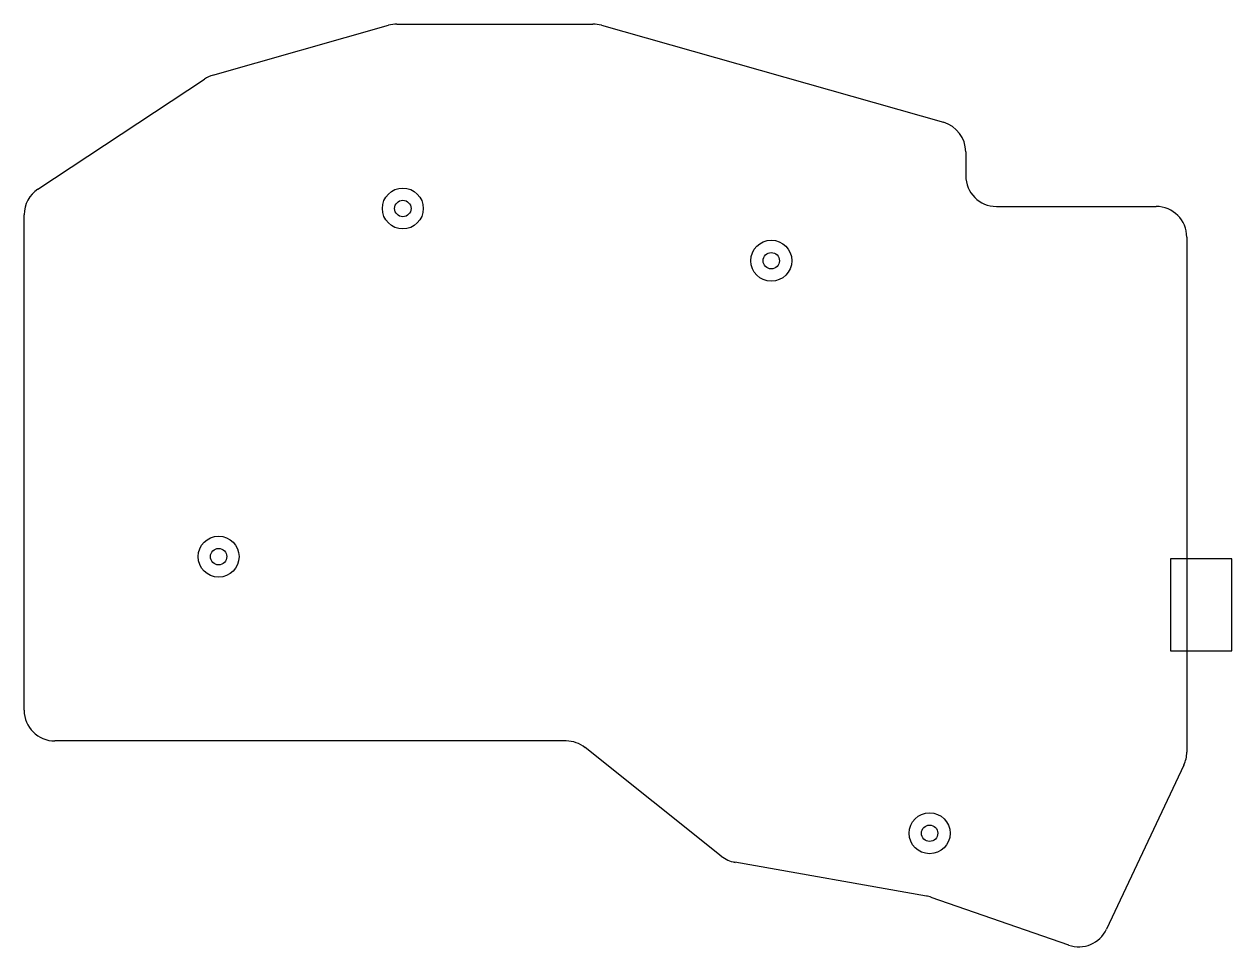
# Model space of a CAD drawing. Header units: millimetres. Extents: x -10 to 108, y -30 to 60.
import ezdxf

# ---------------------------------------------------------------- set-up
doc = ezdxf.new("R2010")
doc.units = ezdxf.units.MM

msp = doc.modelspace()

# ---------------------------------------------------------------- linework, layer by layer
for p, q in [((8.45, 55.53), (25.6, 60.39)), ((26.42, 60.5), (45.58, 60.5)), ((46.4, 60.39), (79.82, 50.92)), ((-8.65, 44.39), (7.61, 55.14)), ((82, 48.03), (82, 45.7)), ((85, 42.7), (100.6, 42.7)), ((-10, -6.5), (-10, 41.89)), ((103.6, 39.7), (103.6, -10.58)), ((108, 8.3), (102, 8.3)), ((102, 8.3), (102, -0.7)), ((108, -0.7), (108, 8.3)), ((102, -0.7), (108, -0.7)), ((42.95, -9.5), (-7, -9.5)), ((58.11, -20.74), (44.82, -10.15)), ((103.31, -11.86), (95.76, -27.88)), ((78.16, -24.65), (59.45, -21.35)), ((92.06, -29.44), (78.63, -24.77))]:
    msp.add_line(p, q)
for centre, radius in [((27, 42.5), 2), ((27, 42.5), 0.8), ((63, 37.4), 2), ((63, 37.4), 0.8), ((9, 8.5), 2), ((9, 8.5), 0.8), ((78.47, -18.51), 2), ((78.47, -18.51), 0.8)]:
    msp.add_circle(centre, radius)
for centre, start, end in [((26.42, 57.5), 90, 105.8192), ((45.58, 57.5), 74.1808, 90), ((9.27, 52.64), 105.8192, 123.4691), ((79, 48.03), 0, 74.1808), ((85, 45.7), 180, 270), ((-7, 41.89), 123.4691, 180), ((100.6, 39.7), 0, 90), ((-7, -6.5), 180, 270), ((42.95, -12.5), 51.4416, 90), ((100.6, -10.58), 334.7531, 0), ((59.98, -18.4), 231.4416, 260), ((77.64, -27.6), 70.8435, 80), ((93.04, -26.6), 250.8435, 334.7531)]:
    msp.add_arc(centre, 3, start, end)

doc.saveas('drawing.dxf')
